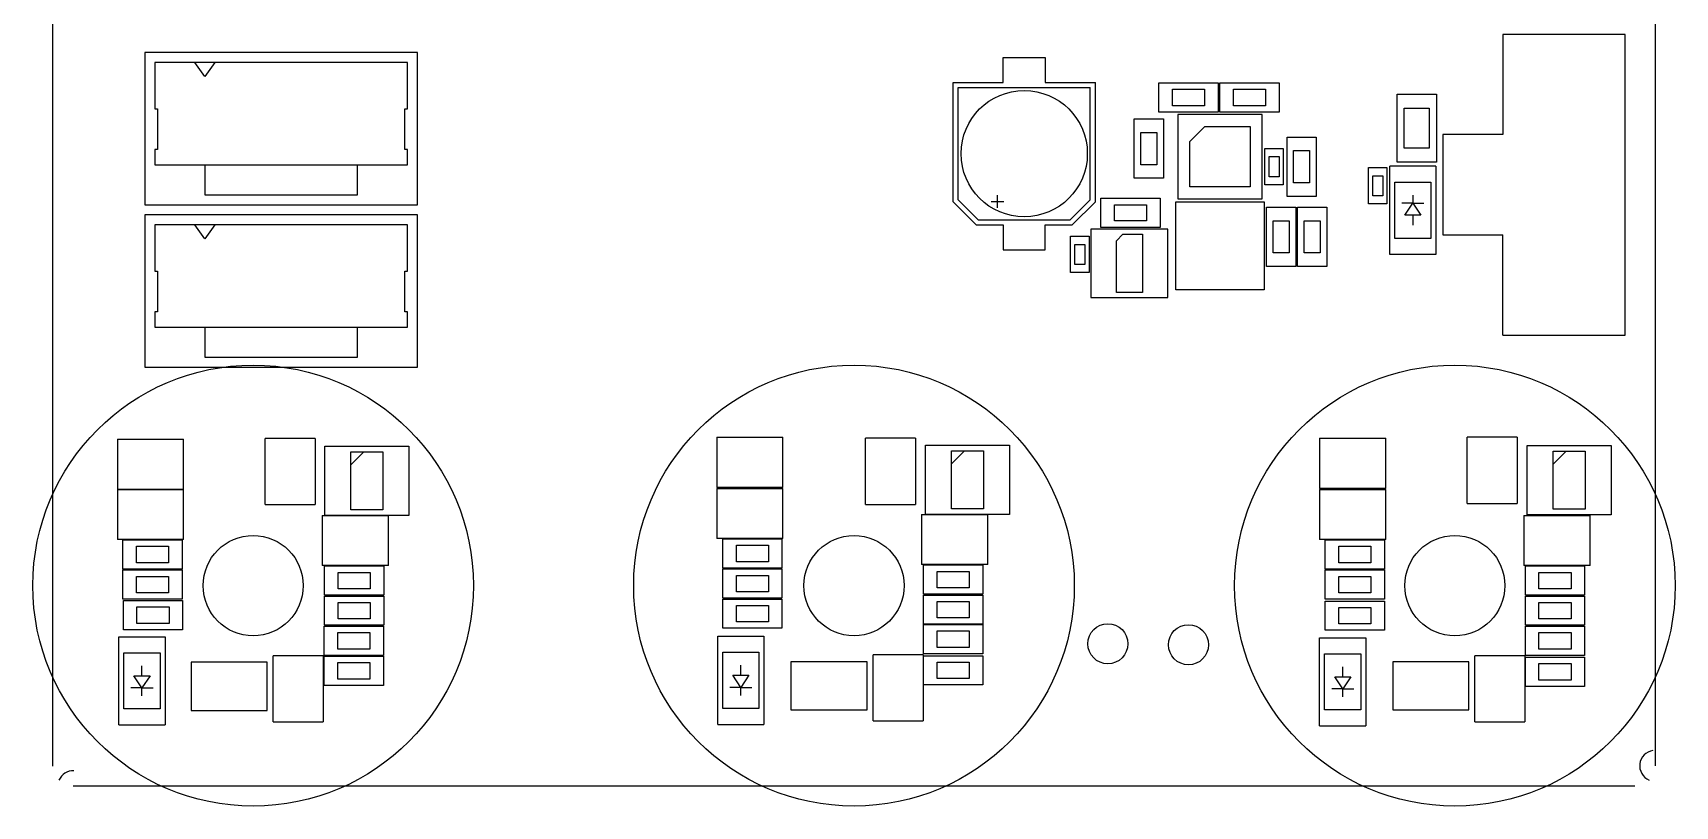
# Model space of a CAD drawing. Header units: metres. Extents: x 69 to 151, y -171 to -29.
# Drawn here: x 69 to 151, y -171 to -132.4 of the extents above; entities that cross this region are included whole.
import ezdxf

# ---------------------------------------------------------------- set-up
doc = ezdxf.new("R2010")
doc.units = ezdxf.units.M

msp = doc.modelspace()

# ---------------------------------------------------------------- linework, layer by layer
at = {"layer": 'BFab', "color": 6}
for centre, radius in [((80, -160), 11), ((110, -160), 11), ((140, -160), 11), ((80, -160), 2.5), ((110, -160), 2.5), ((140, -160), 2.5)]:
    msp.add_circle(centre, radius, dxfattribs=at)
at = {"layer": 'Edge', "color": 2}
for p, q in [((70, -169), (70, -31.0071)), ((150, -31.01), (150, -168.99)), ((148.99, -170), (71.01, -170))]:
    msp.add_line(p, q, dxfattribs=at)
for centre, radius, start, end in [((150, -168.99), 0.7715, -261.776317, -112.786364), ((71.01, -170), 0.7669, 87.356117, 157.356117)]:
    msp.add_arc(centre, radius, start, end, dxfattribs=at)
at = {"layer": 'FCrtYd', "color": 7}
for p, q in [((142.4, -132.5), (142.4, -137.5)), ((148.5, -132.5), (142.4, -132.5)), ((148.5, -147.5), (148.5, -132.5)), ((74.59, -133.4), (74.59, -141)), ((88.21, -133.4), (74.59, -133.4)), ((88.21, -141), (88.21, -133.4)), ((117.45, -133.65), (119.55, -133.65)), ((117.45, -134.9), (117.45, -133.65)), ((119.55, -133.65), (119.55, -134.9)), ((114.95, -134.9), (117.45, -134.9)), ((114.95, -140.85), (114.95, -134.9)), ((119.55, -134.9), (122.05, -134.9)), ((122.05, -140.85), (122.05, -134.9)), ((125.22, -134.92), (128.18, -134.92)), ((125.22, -136.38), (125.22, -134.92)), ((128.18, -134.92), (128.18, -136.38)), ((128.27, -136.38), (128.27, -134.92)), ((128.27, -134.92), (131.23, -134.92)), ((131.23, -134.92), (131.23, -136.38)), ((137.12, -138.875), (137.12, -135.475)), ((137.12, -135.475), (139.08, -135.475)), ((139.08, -135.475), (139.08, -138.875)), ((123.995, -136.72), (125.455, -136.72)), ((123.995, -139.68), (123.995, -136.72)), ((128.18, -136.38), (125.22, -136.38)), ((125.455, -136.72), (125.455, -139.68)), ((130.375, -136.5), (126.175, -136.5)), ((126.175, -136.5), (126.175, -140.7)), ((131.23, -136.38), (128.27, -136.38)), ((130.375, -140.7), (130.375, -136.5)), ((131.62, -140.58), (131.62, -137.62)), ((131.62, -137.62), (133.08, -137.62)), ((133.08, -137.62), (133.08, -140.58)), ((140.4, -137.5), (139.4, -137.5)), ((139.4, -137.5), (139.4, -142.5)), ((142.4, -137.5), (140.4, -137.5)), ((130.515, -138.19), (131.435, -138.19)), ((130.515, -140.01), (130.515, -138.19)), ((131.435, -138.19), (131.435, -140.01)), ((135.69, -140.96), (135.69, -139.14)), ((135.69, -139.14), (136.61, -139.14)), ((136.61, -139.14), (136.61, -140.96)), ((139.05, -139.075), (136.75, -139.075)), ((136.75, -143.475), (136.75, -139.075)), ((139.08, -138.875), (137.12, -138.875)), ((139.05, -139.075), (139.05, -143.475)), ((125.455, -139.68), (123.995, -139.68)), ((131.435, -140.01), (130.515, -140.01)), ((74.59, -141), (88.21, -141)), ((116.1, -142), (114.95, -140.85)), ((120.9, -142), (122.05, -140.85)), ((122.32, -140.67), (125.28, -140.67)), ((122.32, -142.13), (122.32, -140.67)), ((125.28, -140.67), (125.28, -142.13)), ((126.075, -145.25), (126.075, -140.85)), ((126.075, -140.85), (130.475, -140.85)), ((126.175, -140.7), (130.375, -140.7)), ((130.475, -140.85), (130.475, -145.25)), ((133.08, -140.58), (131.62, -140.58)), ((136.61, -140.96), (135.69, -140.96)), ((88.21, -141.5), (74.59, -141.5)), ((74.59, -141.5), (74.59, -149.1)), ((88.21, -149.1), (88.21, -141.5)), ((130.595, -144.08), (130.595, -141.12)), ((130.595, -141.12), (132.055, -141.12)), ((132.055, -141.12), (132.055, -144.08)), ((132.145, -144.08), (132.145, -141.12)), ((132.145, -141.12), (133.605, -141.12)), ((133.605, -141.12), (133.605, -144.08)), ((116.1, -142), (117.45, -142)), ((117.45, -142), (117.45, -143.25)), ((119.55, -143.25), (119.55, -142)), ((119.55, -142), (120.9, -142)), ((120.815, -144.385), (120.815, -142.565)), ((120.815, -142.565), (121.735, -142.565)), ((121.735, -142.565), (121.735, -144.385)), ((125.67, -142.225), (121.83, -142.225)), ((121.83, -142.225), (121.83, -145.625)), ((125.28, -142.13), (122.32, -142.13)), ((125.67, -145.625), (125.67, -142.225)), ((139.4, -142.5), (142.4, -142.5)), ((142.4, -147.5), (142.4, -142.5)), ((117.45, -143.25), (119.55, -143.25)), ((139.05, -143.475), (136.75, -143.475)), ((132.055, -144.08), (130.595, -144.08)), ((133.605, -144.08), (132.145, -144.08)), ((121.735, -144.385), (120.815, -144.385)), ((121.83, -145.625), (125.67, -145.625)), ((130.475, -145.25), (126.075, -145.25)), ((142.4, -147.5), (148.5, -147.5)), ((74.59, -149.1), (88.21, -149.1)), ((73.225, -152.7), (76.525, -152.7)), ((73.225, -152.7), (73.225, -155.2)), ((76.525, -155.2), (76.525, -152.7)), ((83.1, -152.655), (80.6, -152.655)), ((80.6, -155.955), (80.6, -152.655)), ((83.1, -152.655), (83.1, -155.955)), ((83.58, -153.045), (87.78, -153.045)), ((83.58, -156.495), (83.58, -153.045)), ((87.78, -153.045), (87.78, -156.495)), ((103.15, -152.6), (103.15, -155.1)), ((103.15, -152.6), (106.45, -152.6)), ((106.45, -155.1), (106.45, -152.6)), ((110.57, -155.945), (110.57, -152.645)), ((113.07, -152.645), (110.57, -152.645)), ((113.07, -152.645), (113.07, -155.945)), ((113.57, -156.445), (113.57, -152.995)), ((113.57, -152.995), (117.77, -152.995)), ((117.77, -152.995), (117.77, -156.445)), ((133.25, -152.65), (133.25, -155.15)), ((133.25, -152.65), (136.55, -152.65)), ((136.55, -155.15), (136.55, -152.65)), ((143.11, -152.6), (140.61, -152.6)), ((140.61, -155.9), (140.61, -152.6)), ((143.11, -152.6), (143.11, -155.9)), ((143.61, -153.015), (147.81, -153.015)), ((143.61, -156.465), (143.61, -153.015)), ((147.81, -153.015), (147.81, -156.465)), ((76.525, -155.2), (73.225, -155.2)), ((73.225, -155.2), (73.225, -157.7)), ((73.225, -155.2), (76.525, -155.2)), ((76.525, -157.7), (76.525, -155.2)), ((106.45, -155.1), (103.15, -155.1)), ((103.15, -155.15), (103.15, -157.65)), ((103.15, -155.15), (106.45, -155.15)), ((106.45, -157.65), (106.45, -155.15)), ((136.55, -155.15), (133.25, -155.15)), ((133.25, -155.2), (136.55, -155.2)), ((133.25, -155.2), (133.25, -157.7)), ((136.55, -157.7), (136.55, -155.2)), ((80.6, -155.955), (83.1, -155.955)), ((83.45, -156.5), (83.45, -159)), ((83.45, -156.5), (86.75, -156.5)), ((87.78, -156.495), (83.58, -156.495)), ((86.75, -159), (86.75, -156.5)), ((110.57, -155.945), (113.07, -155.945)), ((113.375, -156.45), (113.375, -158.95)), ((113.375, -156.45), (116.675, -156.45)), ((117.77, -156.445), (113.57, -156.445)), ((116.675, -158.95), (116.675, -156.45)), ((140.61, -155.9), (143.11, -155.9)), ((143.45, -156.5), (143.45, -159)), ((143.45, -156.5), (146.75, -156.5)), ((147.81, -156.465), (143.61, -156.465)), ((146.75, -159), (146.75, -156.5)), ((76.525, -157.7), (73.225, -157.7)), ((73.495, -157.72), (76.455, -157.72)), ((73.495, -159.18), (73.495, -157.72)), ((76.455, -157.72), (76.455, -159.18)), ((106.45, -157.65), (103.15, -157.65)), ((103.445, -159.13), (103.445, -157.67)), ((103.445, -157.67), (106.405, -157.67)), ((106.405, -157.67), (106.405, -159.13)), ((136.55, -157.7), (133.25, -157.7)), ((133.52, -159.18), (133.52, -157.72)), ((133.52, -157.72), (136.48, -157.72)), ((136.48, -157.72), (136.48, -159.18)), ((86.75, -159), (83.45, -159)), ((83.57, -160.48), (83.57, -159.02)), ((83.57, -159.02), (86.53, -159.02)), ((86.53, -159.02), (86.53, -160.48)), ((116.675, -158.95), (113.375, -158.95)), ((113.47, -160.43), (113.47, -158.97)), ((113.47, -158.97), (116.43, -158.97)), ((116.43, -158.97), (116.43, -160.43)), ((146.75, -159), (143.45, -159)), ((143.52, -159.02), (146.48, -159.02)), ((143.52, -160.48), (143.52, -159.02)), ((146.48, -159.02), (146.48, -160.48)), ((76.455, -159.18), (73.495, -159.18)), ((73.495, -159.22), (76.455, -159.22)), ((73.495, -160.68), (73.495, -159.22)), ((76.455, -159.22), (76.455, -160.68)), ((106.405, -159.13), (103.445, -159.13)), ((103.445, -159.17), (106.405, -159.17)), ((103.445, -160.63), (103.445, -159.17)), ((106.405, -159.17), (106.405, -160.63)), ((136.48, -159.18), (133.52, -159.18)), ((133.52, -160.68), (133.52, -159.22)), ((133.52, -159.22), (136.48, -159.22)), ((136.48, -159.22), (136.48, -160.68)), ((76.455, -160.68), (73.495, -160.68)), ((86.53, -160.48), (83.57, -160.48)), ((83.57, -160.52), (86.53, -160.52)), ((83.57, -161.98), (83.57, -160.52)), ((86.53, -160.52), (86.53, -161.98)), ((106.405, -160.63), (103.445, -160.63)), ((103.445, -160.67), (106.405, -160.67)), ((103.445, -162.13), (103.445, -160.67)), ((106.405, -160.67), (106.405, -162.13)), ((116.43, -160.43), (113.47, -160.43)), ((113.47, -160.47), (116.43, -160.47)), ((113.47, -161.93), (113.47, -160.47)), ((116.43, -160.47), (116.43, -161.93)), ((136.48, -160.68), (133.52, -160.68)), ((146.48, -160.48), (143.52, -160.48)), ((143.52, -161.98), (143.52, -160.52)), ((143.52, -160.52), (146.48, -160.52)), ((146.48, -160.52), (146.48, -161.98)), ((73.52, -162.205), (73.52, -160.745)), ((73.52, -160.745), (76.48, -160.745)), ((76.48, -160.745), (76.48, -162.205)), ((133.52, -160.77), (136.48, -160.77)), ((133.52, -162.23), (133.52, -160.77)), ((136.48, -160.77), (136.48, -162.23)), ((76.48, -162.205), (73.52, -162.205)), ((83.545, -163.48), (83.545, -162.02)), ((83.545, -162.02), (86.505, -162.02)), ((86.53, -161.98), (83.57, -161.98)), ((86.505, -162.02), (86.505, -163.48)), ((106.405, -162.13), (103.445, -162.13)), ((116.43, -161.93), (113.47, -161.93)), ((113.47, -163.405), (113.47, -161.945)), ((113.47, -161.945), (116.43, -161.945)), ((116.43, -161.945), (116.43, -163.405)), ((136.48, -162.23), (133.52, -162.23)), ((146.48, -161.98), (143.52, -161.98)), ((143.52, -163.48), (143.52, -162.02)), ((143.52, -162.02), (146.48, -162.02)), ((146.48, -162.02), (146.48, -163.48)), ((73.3, -166.95), (73.3, -162.55)), ((73.3, -162.55), (75.6, -162.55)), ((75.6, -162.55), (75.6, -166.95)), ((103.2, -166.925), (103.2, -162.525)), ((103.2, -162.525), (105.5, -162.525)), ((105.5, -162.525), (105.5, -166.925)), ((133.25, -167), (133.25, -162.6)), ((133.25, -162.6), (135.55, -162.6)), ((135.55, -162.6), (135.55, -167)), ((80.5, -163.825), (76.9, -163.825)), ((76.9, -163.825), (76.9, -166.225)), ((80.7, -163.825), (80.5, -163.825)), ((80.7, -166.225), (80.7, -163.825)), ((83.5, -163.5), (81, -163.5)), ((81, -166.8), (81, -163.5)), ((83.5, -163.5), (83.5, -166.8)), ((86.505, -163.48), (83.545, -163.48)), ((83.545, -164.98), (83.545, -163.52)), ((83.545, -163.52), (86.505, -163.52)), ((86.505, -163.52), (86.505, -164.98)), ((110.45, -163.8), (106.85, -163.8)), ((106.85, -163.8), (106.85, -166.2)), ((110.65, -163.8), (110.45, -163.8)), ((110.65, -166.2), (110.65, -163.8)), ((113.45, -163.45), (110.95, -163.45)), ((110.95, -166.75), (110.95, -163.45)), ((113.45, -163.45), (113.45, -166.75)), ((116.43, -163.405), (113.47, -163.405)), ((113.47, -163.495), (116.43, -163.495)), ((113.47, -164.955), (113.47, -163.495)), ((116.43, -163.495), (116.43, -164.955)), ((136.9, -163.8), (136.9, -166.2)), ((140.5, -163.8), (136.9, -163.8)), ((140.7, -163.8), (140.5, -163.8)), ((140.7, -166.2), (140.7, -163.8)), ((143.5, -163.5), (141, -163.5)), ((141, -166.8), (141, -163.5)), ((143.5, -163.5), (143.5, -166.8)), ((146.48, -163.48), (143.52, -163.48)), ((143.52, -165.03), (143.52, -163.57)), ((143.52, -163.57), (146.48, -163.57)), ((146.48, -163.57), (146.48, -165.03)), ((86.505, -164.98), (83.545, -164.98)), ((116.43, -164.955), (113.47, -164.955)), ((146.48, -165.03), (143.52, -165.03)), ((76.9, -166.225), (80.7, -166.225)), ((106.85, -166.2), (110.65, -166.2)), ((136.9, -166.2), (140.7, -166.2)), ((73.3, -166.95), (75.6, -166.95)), ((81, -166.8), (83.5, -166.8)), ((103.2, -166.925), (105.5, -166.925)), ((110.95, -166.75), (113.45, -166.75)), ((133.25, -167), (135.55, -167)), ((141, -166.8), (143.5, -166.8))]:
    msp.add_line(p, q, dxfattribs=at)
for centre in [(122.675, -162.9), (126.7, -162.95)]:
    msp.add_circle(centre, 1, dxfattribs=at)
at = {"layer": 'FFab', "color": 5}
for p, q in [((87.71, -133.9), (75.09, -133.9)), ((75.09, -133.9), (75.09, -136.21)), ((77.59, -134.6071), (77.09, -133.9)), ((78.09, -133.9), (77.59, -134.6071)), ((87.71, -136.21), (87.71, -133.9)), ((115.2, -135.15), (121.8, -135.15)), ((115.2, -140.75), (115.2, -135.15)), ((121.8, -140.75), (121.8, -135.15)), ((125.9, -136.0625), (125.9, -135.2375)), ((125.9, -135.2375), (127.5, -135.2375)), ((127.5, -135.2375), (127.5, -136.0625)), ((128.95, -135.2375), (130.55, -135.2375)), ((128.95, -136.0625), (128.95, -135.2375)), ((130.55, -135.2375), (130.55, -136.0625)), ((127.5, -136.0625), (125.9, -136.0625)), ((130.55, -136.0625), (128.95, -136.0625)), ((75.09, -136.21), (75.22, -136.21)), ((75.22, -136.21), (75.22, -138.24)), ((87.58, -136.21), (87.71, -136.21)), ((87.58, -138.24), (87.58, -136.21)), ((137.475, -138.175), (137.475, -136.175)), ((137.475, -136.175), (138.725, -136.175)), ((138.725, -136.175), (138.725, -138.175)), ((124.325, -137.4), (125.125, -137.4)), ((124.325, -139), (124.325, -137.4)), ((125.125, -137.4), (125.125, -139)), ((126.775, -137.85), (127.525, -137.1)), ((127.525, -137.1), (129.775, -137.1)), ((129.775, -137.1), (129.775, -140.1)), ((75.09, -138.24), (75.09, -139)), ((75.22, -138.24), (75.09, -138.24)), ((87.71, -138.24), (87.58, -138.24)), ((87.71, -139), (87.71, -138.24)), ((126.775, -140.1), (126.775, -137.85)), ((131.95, -138.3), (132.75, -138.3)), ((131.95, -139.9), (131.95, -138.3)), ((132.75, -138.3), (132.75, -139.9)), ((138.725, -138.175), (137.475, -138.175)), ((75.09, -139), (87.71, -139)), ((77.59, -139), (77.59, -140.5)), ((85.21, -140.5), (85.21, -139)), ((125.125, -139), (124.325, -139)), ((130.725, -138.6), (131.225, -138.6)), ((130.725, -139.6), (130.725, -138.6)), ((131.225, -138.6), (131.225, -139.6)), ((129.775, -140.1), (126.775, -140.1)), ((131.225, -139.6), (130.725, -139.6)), ((132.75, -139.9), (131.95, -139.9)), ((135.9, -140.55), (135.9, -139.55)), ((135.9, -139.55), (136.4, -139.55)), ((136.4, -139.55), (136.4, -140.55)), ((137, -139.875), (138.8, -139.875)), ((137, -142.675), (137, -139.875)), ((138.8, -139.875), (138.8, -142.675)), ((77.59, -140.5), (85.21, -140.5)), ((116.2, -141.75), (115.2, -140.75)), ((116.855, -140.8398), (117.485, -140.8398)), ((117.17, -141.1548), (117.17, -140.5248)), ((120.8, -141.75), (121.8, -140.75)), ((123, -141.8), (123, -141)), ((123, -141), (124.6, -141)), ((124.6, -141), (124.6, -141.8)), ((136.4, -140.55), (135.9, -140.55)), ((137.9, -140.925), (137.35, -140.925)), ((137.5, -141.525), (137.9, -140.925)), ((137.9, -140.525), (137.9, -140.925)), ((137.9, -140.925), (138.45, -140.925)), ((137.9, -140.925), (138.3, -141.525)), ((116.2, -141.75), (120.8, -141.75)), ((124.6, -141.8), (123, -141.8)), ((130.925, -143.4), (130.925, -141.8)), ((130.925, -141.8), (131.725, -141.8)), ((131.725, -141.8), (131.725, -143.4)), ((132.475, -143.4), (132.475, -141.8)), ((132.475, -141.8), (133.275, -141.8)), ((133.275, -141.8), (133.275, -143.4)), ((138.3, -141.525), (137.5, -141.525)), ((137.9, -141.525), (137.9, -142.025)), ((75.09, -142), (75.09, -144.31)), ((87.71, -142), (75.09, -142)), ((77.59, -142.7071), (77.09, -142)), ((78.09, -142), (77.59, -142.7071)), ((87.71, -144.31), (87.71, -142)), ((123.1, -142.8), (123.425, -142.475)), ((123.425, -142.475), (124.4, -142.475)), ((124.4, -142.475), (124.4, -145.375)), ((138.8, -142.675), (137, -142.675)), ((121.025, -142.975), (121.525, -142.975)), ((121.025, -143.975), (121.025, -142.975)), ((121.525, -142.975), (121.525, -143.975)), ((123.1, -145.375), (123.1, -142.8)), ((131.725, -143.4), (130.925, -143.4)), ((133.275, -143.4), (132.475, -143.4)), ((75.09, -144.31), (75.22, -144.31)), ((75.22, -144.31), (75.22, -146.34)), ((87.58, -144.31), (87.71, -144.31)), ((87.58, -146.34), (87.58, -144.31)), ((121.525, -143.975), (121.025, -143.975)), ((124.4, -145.375), (123.1, -145.375)), ((75.22, -146.34), (75.09, -146.34)), ((75.09, -146.34), (75.09, -147.1)), ((87.71, -146.34), (87.58, -146.34)), ((87.71, -147.1), (87.71, -146.34)), ((75.09, -147.1), (87.71, -147.1)), ((77.59, -147.1), (77.59, -148.6)), ((85.21, -148.6), (85.21, -147.1)), ((77.59, -148.6), (85.21, -148.6)), ((84.88, -156.22), (84.88, -153.32)), ((84.88, -153.32), (86.48, -153.32)), ((84.88, -153.97), (85.53, -153.32)), ((86.48, -153.32), (86.48, -156.22)), ((114.87, -156.17), (114.87, -153.27)), ((114.87, -153.92), (115.52, -153.27)), ((114.87, -153.27), (116.47, -153.27)), ((116.47, -153.27), (116.47, -156.17)), ((144.91, -153.94), (145.56, -153.29)), ((144.91, -156.19), (144.91, -153.29)), ((144.91, -153.29), (146.51, -153.29)), ((146.51, -153.29), (146.51, -156.19)), ((86.48, -156.22), (84.88, -156.22)), ((116.47, -156.17), (114.87, -156.17)), ((146.51, -156.19), (144.91, -156.19)), ((74.175, -158.0375), (75.775, -158.0375)), ((74.175, -158.8625), (74.175, -158.0375)), ((75.775, -158.0375), (75.775, -158.8625)), ((104.125, -158.8125), (104.125, -157.9875)), ((104.125, -157.9875), (105.725, -157.9875)), ((105.725, -157.9875), (105.725, -158.8125)), ((134.2, -158.8625), (134.2, -158.0375)), ((134.2, -158.0375), (135.8, -158.0375)), ((135.8, -158.0375), (135.8, -158.8625)), ((75.775, -158.8625), (74.175, -158.8625)), ((105.725, -158.8125), (104.125, -158.8125)), ((135.8, -158.8625), (134.2, -158.8625)), ((74.175, -159.5375), (75.775, -159.5375)), ((74.175, -160.3625), (74.175, -159.5375)), ((75.775, -159.5375), (75.775, -160.3625)), ((84.25, -160.1625), (84.25, -159.3375)), ((84.25, -159.3375), (85.85, -159.3375)), ((85.85, -159.3375), (85.85, -160.1625)), ((104.125, -159.4875), (105.725, -159.4875)), ((104.125, -160.3125), (104.125, -159.4875)), ((105.725, -159.4875), (105.725, -160.3125)), ((114.15, -159.2875), (115.75, -159.2875)), ((114.15, -160.1125), (114.15, -159.2875)), ((115.75, -159.2875), (115.75, -160.1125)), ((134.2, -160.3625), (134.2, -159.5375)), ((134.2, -159.5375), (135.8, -159.5375)), ((135.8, -159.5375), (135.8, -160.3625)), ((144.2, -159.3375), (145.8, -159.3375)), ((144.2, -160.1625), (144.2, -159.3375)), ((145.8, -159.3375), (145.8, -160.1625)), ((75.775, -160.3625), (74.175, -160.3625)), ((85.85, -160.1625), (84.25, -160.1625)), ((105.725, -160.3125), (104.125, -160.3125)), ((115.75, -160.1125), (114.15, -160.1125)), ((135.8, -160.3625), (134.2, -160.3625)), ((145.8, -160.1625), (144.2, -160.1625)), ((74.2, -161.0625), (75.8, -161.0625)), ((74.2, -161.8875), (74.2, -161.0625)), ((75.8, -161.0625), (75.8, -161.8875)), ((84.25, -160.8375), (85.85, -160.8375)), ((84.25, -161.6625), (84.25, -160.8375)), ((85.85, -160.8375), (85.85, -161.6625)), ((104.125, -160.9875), (105.725, -160.9875)), ((104.125, -161.8125), (104.125, -160.9875)), ((105.725, -160.9875), (105.725, -161.8125)), ((114.15, -160.7875), (115.75, -160.7875)), ((114.15, -161.6125), (114.15, -160.7875)), ((115.75, -160.7875), (115.75, -161.6125)), ((134.2, -161.0875), (135.8, -161.0875)), ((134.2, -161.9125), (134.2, -161.0875)), ((135.8, -161.0875), (135.8, -161.9125)), ((144.2, -160.8375), (145.8, -160.8375)), ((144.2, -161.6625), (144.2, -160.8375)), ((145.8, -160.8375), (145.8, -161.6625)), ((75.8, -161.8875), (74.2, -161.8875)), ((84.225, -163.1625), (84.225, -162.3375)), ((84.225, -162.3375), (85.825, -162.3375)), ((85.85, -161.6625), (84.25, -161.6625)), ((85.825, -162.3375), (85.825, -163.1625)), ((105.725, -161.8125), (104.125, -161.8125)), ((115.75, -161.6125), (114.15, -161.6125)), ((114.15, -163.0875), (114.15, -162.2625)), ((114.15, -162.2625), (115.75, -162.2625)), ((115.75, -162.2625), (115.75, -163.0875)), ((135.8, -161.9125), (134.2, -161.9125)), ((145.8, -161.6625), (144.2, -161.6625)), ((144.2, -163.1625), (144.2, -162.3375)), ((144.2, -162.3375), (145.8, -162.3375)), ((145.8, -162.3375), (145.8, -163.1625)), ((85.825, -163.1625), (84.225, -163.1625)), ((115.75, -163.0875), (114.15, -163.0875)), ((145.8, -163.1625), (144.2, -163.1625)), ((73.55, -163.35), (75.35, -163.35)), ((73.55, -166.15), (73.55, -163.35)), ((74.45, -164.5), (74.45, -164)), ((75.35, -163.35), (75.35, -166.15)), ((84.225, -163.8375), (85.825, -163.8375)), ((84.225, -164.6625), (84.225, -163.8375)), ((85.825, -163.8375), (85.825, -164.6625)), ((103.45, -163.325), (105.25, -163.325)), ((103.45, -166.125), (103.45, -163.325)), ((104.35, -164.475), (104.35, -163.975)), ((105.25, -163.325), (105.25, -166.125)), ((114.15, -164.6375), (114.15, -163.8125)), ((114.15, -163.8125), (115.75, -163.8125)), ((115.75, -163.8125), (115.75, -164.6375)), ((133.5, -163.4), (135.3, -163.4)), ((133.5, -166.2), (133.5, -163.4)), ((135.3, -163.4), (135.3, -166.2)), ((144.2, -163.8875), (145.8, -163.8875)), ((144.2, -164.7125), (144.2, -163.8875)), ((145.8, -163.8875), (145.8, -164.7125)), ((74.45, -165.1), (74.05, -164.5)), ((74.05, -164.5), (74.85, -164.5)), ((74.85, -164.5), (74.45, -165.1)), ((85.825, -164.6625), (84.225, -164.6625)), ((103.95, -164.475), (104.75, -164.475)), ((104.35, -165.075), (103.95, -164.475)), ((104.75, -164.475), (104.35, -165.075)), ((115.75, -164.6375), (114.15, -164.6375)), ((134, -164.55), (134.8, -164.55)), ((134.4, -165.15), (134, -164.55)), ((134.4, -164.55), (134.4, -164.05)), ((134.8, -164.55), (134.4, -165.15)), ((145.8, -164.7125), (144.2, -164.7125)), ((74.45, -165.1), (73.9, -165.1)), ((74.45, -165.5), (74.45, -165.1)), ((74.45, -165.1), (75, -165.1)), ((104.35, -165.075), (103.8, -165.075)), ((104.35, -165.475), (104.35, -165.075)), ((104.35, -165.075), (104.9, -165.075)), ((134.4, -165.15), (133.85, -165.15)), ((134.4, -165.15), (134.95, -165.15)), ((134.4, -165.55), (134.4, -165.15)), ((75.35, -166.15), (73.55, -166.15)), ((105.25, -166.125), (103.45, -166.125)), ((135.3, -166.2), (133.5, -166.2))]:
    msp.add_line(p, q, dxfattribs=at)
msp.add_circle((118.5, -138.45), 3.15, dxfattribs=at)

doc.saveas('drawing.dxf')
